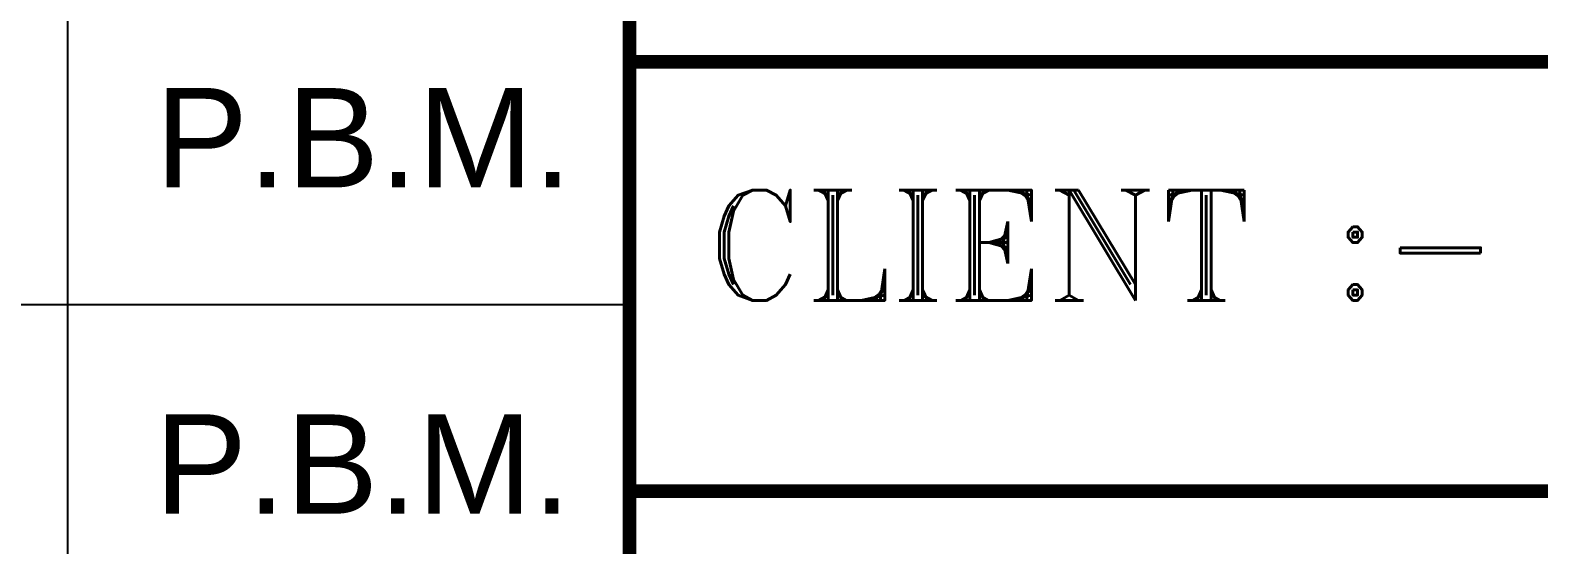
# Model space of a CAD drawing. Header units: millimetres. Extents: x -6754 to 5895, y -4820 to 1016.
# Drawn here: x -1842.2 to -1676.8, y -2402.9 to -2346.5 of the extents above; entities that cross this region are included whole.
import ezdxf
from ezdxf.enums import TextEntityAlignment as Align

# ---------------------------------------------------------------- set-up
doc = ezdxf.new("R2010")
doc.units = ezdxf.units.MM
doc.layers.get('0').update_dxf_attribs({"linetype": 'CONTINUOUS'})
for name, color, linetype in [('$PHI_TITL_3', 6, 'CONTINUOUS'), ('$PHI_TITL_4', 3, 'CONTINUOUS'), ('BLOCK', 7, 'CONTINUOUS')]:
    doc.layers.add(name, color=color, linetype=linetype)
doc.styles.add('ROMANS', font='romans.shx')
doc.styles.add('ROMANT', font='romant.shx')
doc.styles.get("Standard").update_dxf_attribs({"font": 'arial.ttf'})

# ---------------------------------------------------------------- blocks, each defined once
blk = doc.blocks.new('PHI-PIDPRAJA1')
blk.add_line((-376.595, 50), (-188.297, 50))
at = {"color": 7, "const_width": 0.426}
for points in [[(-188.297, 0), (-188.297, 77.544), (0, 77.544)], [(-188.297, 57.544), (0, 57.544)], [(-188.297, 44.197), (0, 44.197)]]:
    blk.add_lwpolyline(points, dxfattribs=at)
at = {"layer": 'BLOCK', "color": 7}
blk.add_line((-205.773, 90), (-205.773, 0), dxfattribs=at)
at = {"layer": '$PHI_TITL_4'}
for tag, height, p in [('SO_REF_NO', 2.5, (-139.423, 80.662)), ('CUSTOMER1', 2.5, (-139.423, 51.382)), ('CONSULTANT', 2.5, (-124.94, 37.138)), ('DRAWN', 2.5, (-149.885, 26.982)), ('DRAWN_DATE', 2.5, (-122.162, 26.982)), ('DESCRIPTION_1', 2.5, (-62.477, 25.995)), ('DESCRIPTION_2', 2.5, (-62.477, 20.995)), ('CHECK_DATE', 2.5, (-122.162, 20.223)), ('CHECKED', 2.5, (-149.885, 20.223)), ('DESCRIPTION_3', 2.5, (-62.477, 15.995)), ('APPR_DATE', 2.5, (-122.162, 12.99)), ('APPROVED', 2.5, (-149.885, 12.99)), ('INT_DRAWINGNO', 3.5, (-24.79, 4.048)), ('PROJECT_NO', 2.5, (-175.032, 2.693)), ('SHEET', 2.5, (-121.75, 2.693))]:
    blk.add_attdef(tag, text='', height=height, dxfattribs=at).set_placement(p, align=Align.MIDDLE)
at = {"layer": '$PHI_TITL_4', "flags": 1}
blk.add_attdef('$REVTABLE', (-376.595, 10), '', height=2.5, dxfattribs=at)
at = {"color": 7, "style": 'ROMANT'}
blk.add_text('CLIENT :-', height=3.43, dxfattribs=at).set_placement((-185.944, 50.13))
at = {"style": 'ROMANS', "flags": 12}
blk.add_attdef('NTS', (-157.607, 1.422), '', height=2.5, dxfattribs=at)

msp = doc.modelspace()

# ---------------------------------------------------------------- block references
at = {"layer": '$PHI_TITL_3', "xscale": 3.524766200065415, "yscale": 3.524766200065415, "zscale": 3.524766200065415}
msp.add_blockref('PHI-PIDPRAJA1', (-1112.77, -2552.81), dxfattribs=at)

# ---------------------------------------------------------------- texts
at = {"char_height": 10.893, "attachment_point": 1}
for insert in [(-1828.43, -2352.84), (-1828.53, -2388.61)]:
    msp.add_mtext_dynamic_manual_height_columns('P.B.M.', width=156.0542, gutter_width=54.47, heights=[-10.89], dxfattribs=dict(at, insert=insert))

doc.saveas('drawing.dxf')
